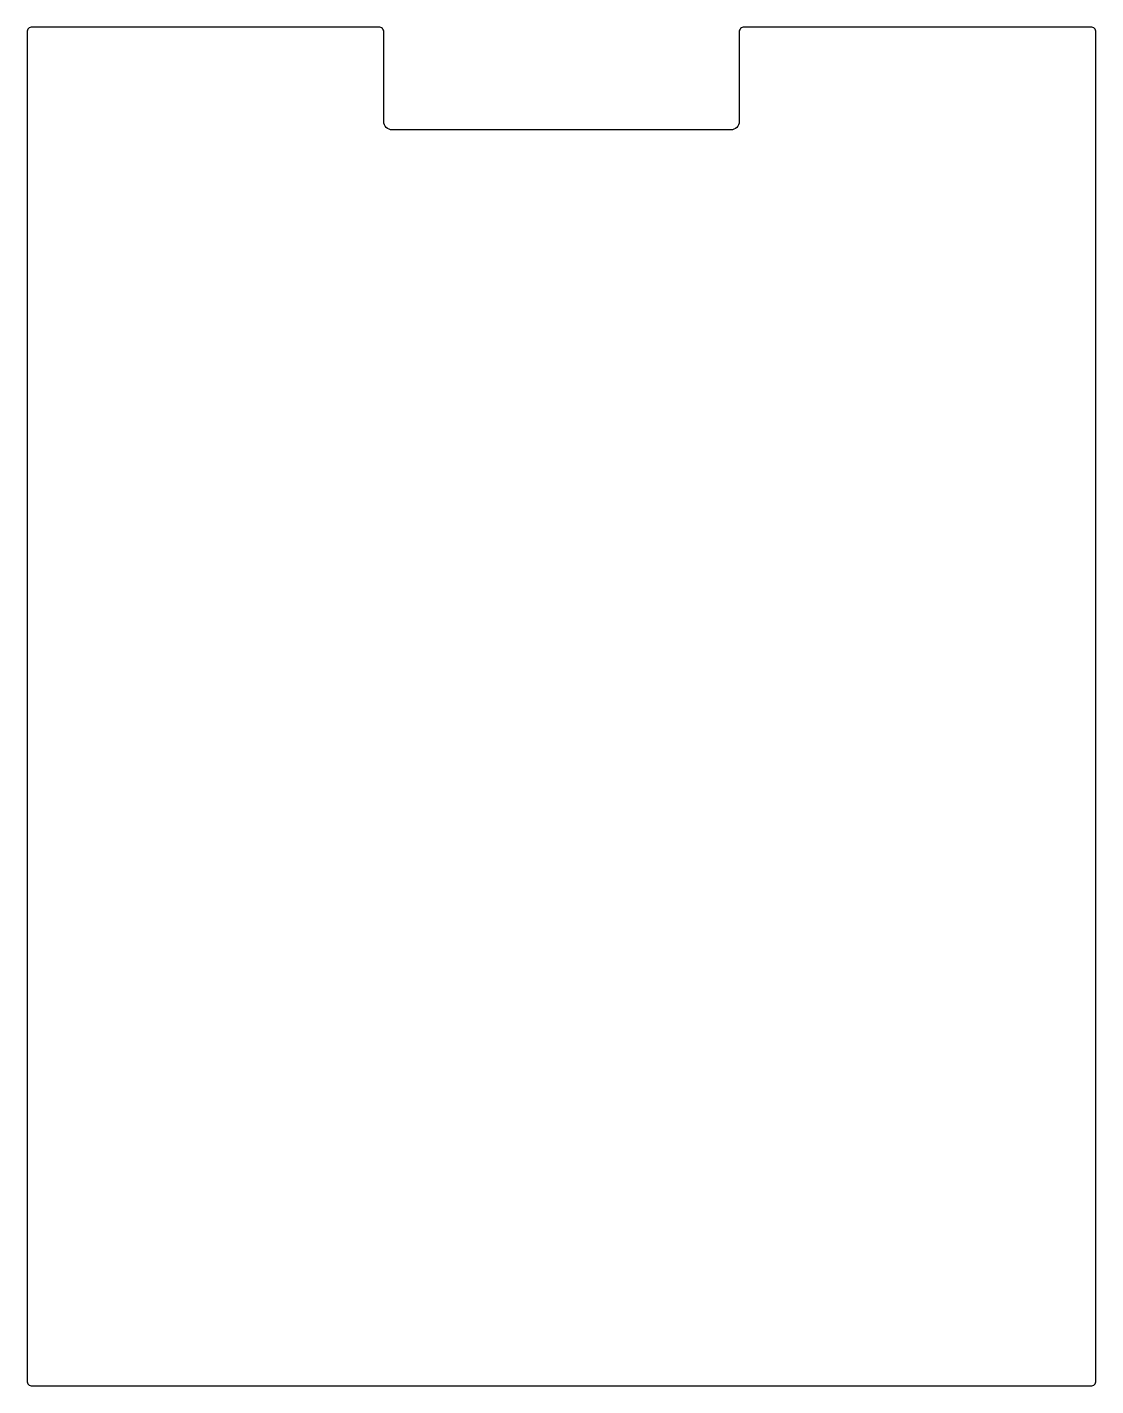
# Model space of a CAD drawing. Header units: millimetres. Extents: x -221 to 221, y 109 to 671.
import ezdxf

# ---------------------------------------------------------------- set-up
doc = ezdxf.new("R2010")
doc.units = ezdxf.units.MM
doc.layers.get('0').update_dxf_attribs({"linetype": 'CONTINUOUS'})

msp = doc.modelspace()

# ---------------------------------------------------------------- linework, layer by layer
msp.add_lwpolyline([(-73.51, 632.02), (-73.51, 669.02, 0.414214), (-75.51, 671.02), (-219, 671.02, 0.414214), (-221, 669.02), (-221, 111.04, 0.414214), (-219, 109.04), (218.98, 109.04, 0.414214), (220.98, 111.04), (220.98, 669.02, 0.414214), (218.98, 671.02), (75.49, 671.02, 0.414214), (73.49, 669.02), (73.49, 632.02, -0.414214), (69.99, 628.52), (-70.01, 628.52, -0.414214)], format="xyb", close=True)

doc.saveas('drawing.dxf')
